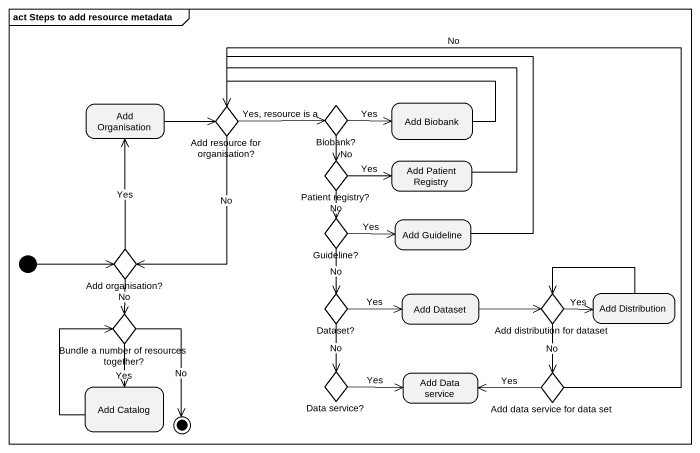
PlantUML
@startuml
mainframe act Steps to add resource metadata
hide empty description
state "Add Organisation" as Add_Organisation
state "Add resource for organisation?" as Add_resource_for <<choice>>
state "Biobank?" as Biobank <<choice>>
state "Add Biobank" as Add_Biobank
state "Patient registry?" as Patient_registry <<choice>>
state "Add Patient Registry" as Add_Patient_Registry
state "Guideline?" as Guideline <<choice>>
state "Add Guideline" as Add_Guideline
state "Add organisation?" as Add_organisation <<choice>>
state "Bundle a number of resources together?" as Bundle_a_number_of <<choice>>
state "Dataset?" as Dataset <<choice>>
state "Add Dataset" as Add_Dataset
state "Add distribution for dataset" as Add_distribution_for_dataset <<choice>>
state "Add Distribution" as Add_Distribution
state "Add Catalog" as Add_Catalog
state "Data service?" as Data_service <<choice>>
state "Add Data service" as Add_Data_service
state "Add data service for data set" as Add_data_service_for_data <<choice>>
[*] -right-> Add_organisation
Add_Organisation -right-> Add_resource_for
Add_resource_for -right-> Biobank : Yes, resource is a
Add_resource_for --> Add_organisation : No
Biobank -right-> Add_Biobank : Yes
Biobank --> Patient_registry : No
Add_Biobank -left-> Add_resource_for
Patient_registry -right-> Add_Patient_Registry : Yes
Patient_registry --> Guideline : No
Add_Patient_Registry -left-> Add_resource_for
Guideline -right-> Add_Guideline : Yes
Guideline --> Dataset : No
Add_Guideline -left-> Add_resource_for
Add_organisation -up-> Add_Organisation : Yes
Add_organisation --> Bundle_a_number_of : No
Bundle_a_number_of --> Add_Catalog : Yes
Dataset -right-> Add_Dataset : Yes
Dataset --> Data_service : No
Add_Dataset -right-> Add_distribution_for_dataset
Add_distribution_for_dataset -right-> Add_Distribution : Yes
Add_distribution_for_dataset --> Add_data_service_for_data : No
Add_Distribution -left-> Add_distribution_for_dataset
Add_Catalog -up-> Bundle_a_number_of
Data_service -right-> Add_Data_service : Yes
Add_data_service_for_data -up-> Add_resource_for : No
Add_data_service_for_data -left-> Add_Data_service : Yes
Bundle_a_number_of --> [*] : No
@enduml
